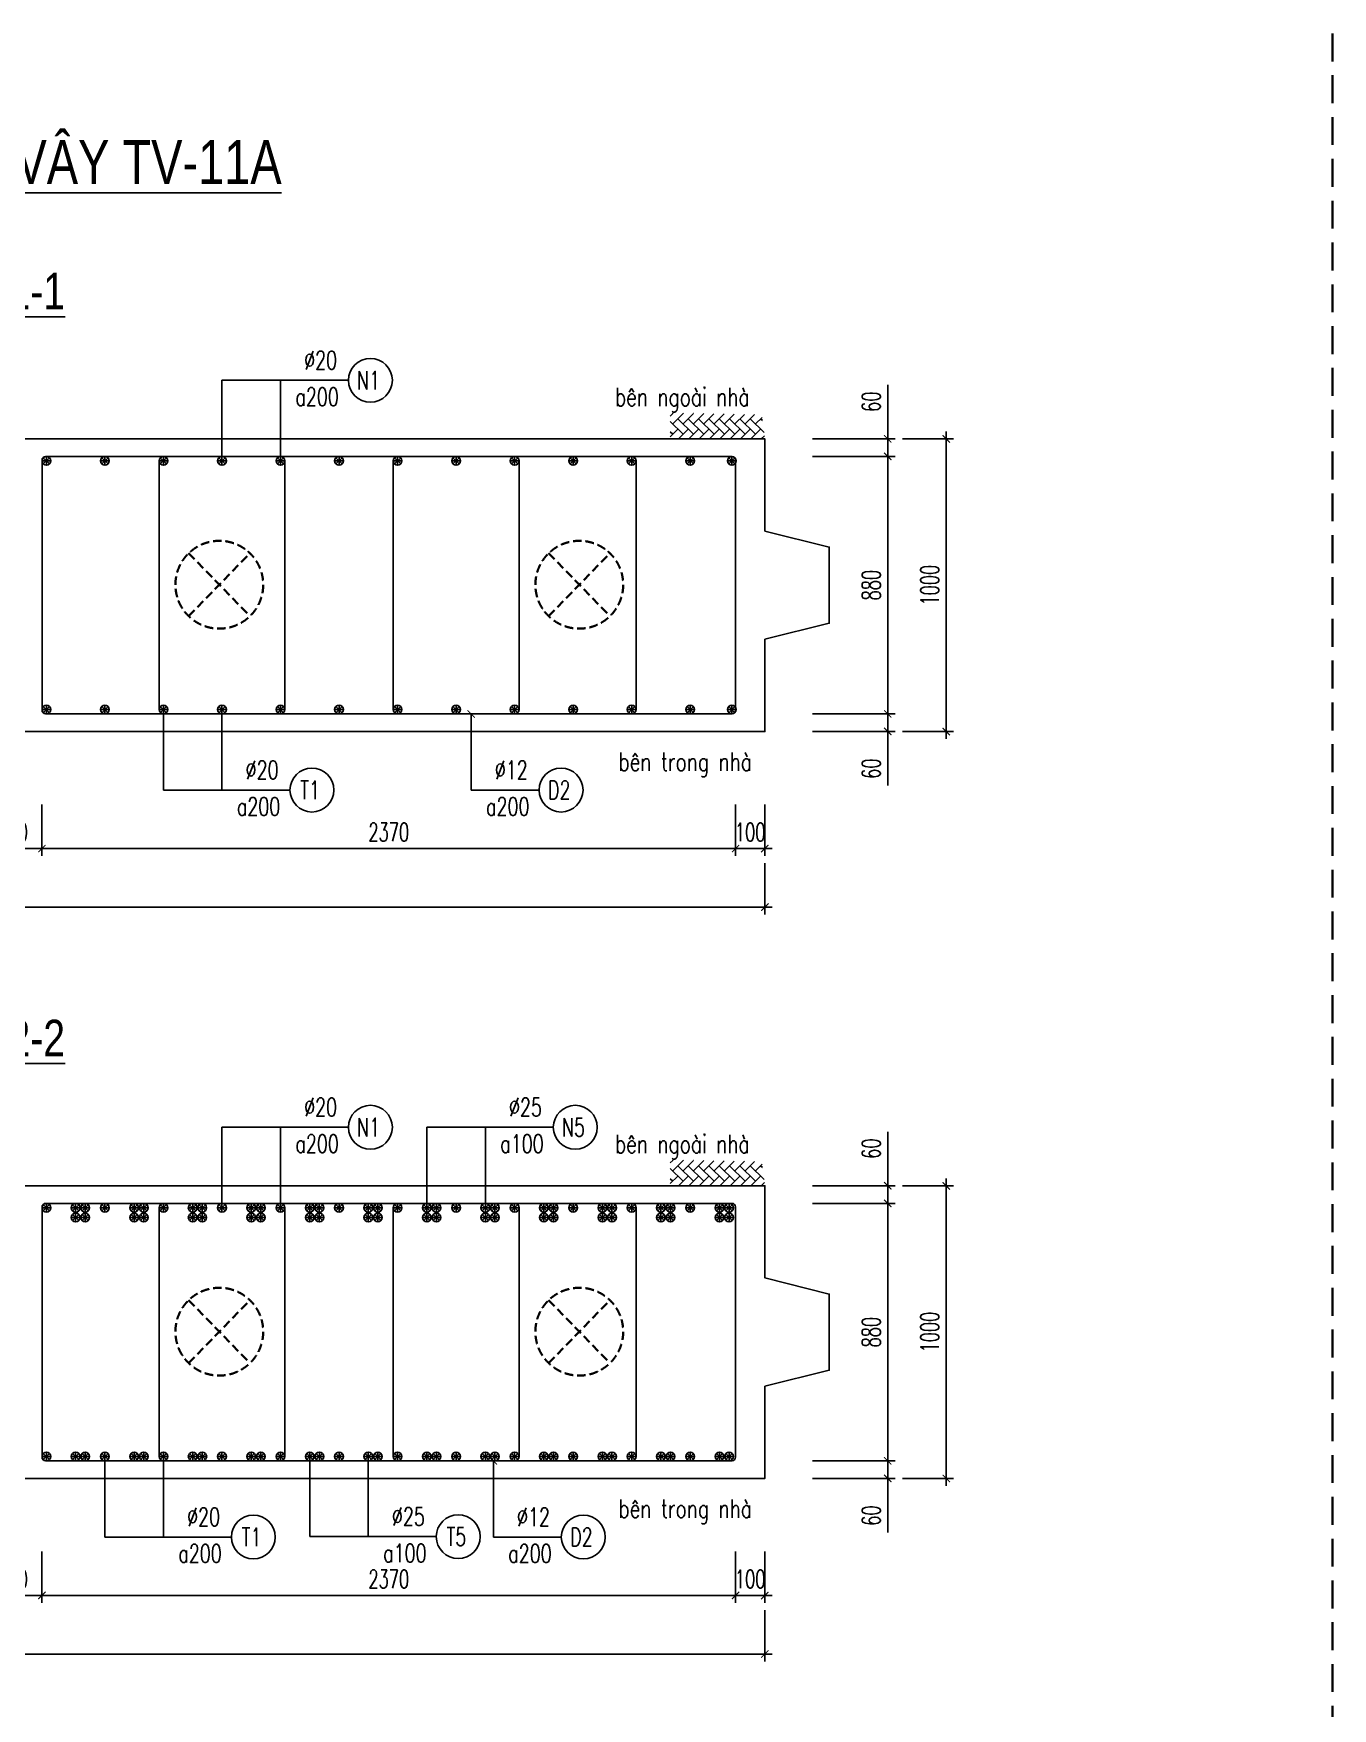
# Model space of a CAD drawing. Header units: millimetres. Extents: x -143483 to 1166745, y -1448440 to -1202244.
# Drawn here: x 284137 to 301892, y -1407707 to -1384812 of the extents above; entities that cross this region are included whole.
import ezdxf
from ezdxf.enums import TextEntityAlignment as Align

# ---------------------------------------------------------------- set-up
doc = ezdxf.new("R2010")
doc.units = ezdxf.units.MM
doc.header["$LTSCALE"] = 30
doc.header["$PDMODE"] = 3
doc.linetypes.add('DASHED', pattern=[19.05, 12.7, -6.35])
doc.layers.get('0').update_dxf_attribs({"lineweight": 9})
doc.layers.get('Defpoints').update_dxf_attribs({"lineweight": 9})
for name, color, linetype in [('ccu11-Cotthep', 9, 'Continuous'), ('ccu11-Dim', 8, 'Continuous'), ('ccu11-Hatch', 8, 'Continuous'), ('ccu11-Text', 31, 'Continuous'), ('ccu11-Thay', 7, 'Continuous'), ('ccu11-Thep', 4, 'Continuous'), ('ccu11-Thep doc', 4, 'Continuous'), ('ccu11-Thepdai', 6, 'Continuous')]:
    doc.layers.add(name, color=color, linetype=linetype)
doc.layers.add('ccu11-Khuat', color=9, linetype='DASHED', lineweight=30)
doc.layers.add('Vicom_thep doc', color=1, linetype='Continuous', lineweight=35)
doc.styles.add('ccu11-dim', font='vnsimli.shx', dxfattribs={"width": 0.65, "bigfont": 'bigfont.shx'})
doc.styles.add('ccu11-VnAvH-B', font='VHAVANB.TTF')
doc.styles.add('ccu11-vnsimli', font='vnsimli.shx', dxfattribs={"width": 0.8, "bigfont": 'vns.shx'})
doc.styles.add('ccu11-vnsimple', font='vnsimple.shx', dxfattribs={"bigfont": 'bigfont.shx'})
doc.styles.add('ccu11_simli', font='vnsimli.shx', dxfattribs={"width": 0.8})
doc.dimstyles.new('ccu11-100', dxfattribs={"dimscale": 100, "dimtxt": 2.5, "dimasz": 1, "dimexe": 1, "dimexo": 2, "dimgap": 1, "dimtad": 1, "dimdec": 0, "dimdsep": 46, "dimtxsty": 'ccu11-dim', "dimblk": 'ARCHTICK', "dimcen": -1, "dimdle": 1, "dimclrd": 256, "dimclre": 256, "dimclrt": 3, "dimadec": 0, "dimazin": 2, "dimtfac": 0.1, "dimtdec": 0, "dimtmove": 0, "dimatfit": 1, "dimldrblk": 'ARCHTICK', "dimfxl": 0, "dimtvp": 0.833333, "dimtolj": 1, "dimtzin": 12, "dimarcsym": 0})
doc.dimstyles.new('ccu11-100x4', dxfattribs={"dimscale": 100, "dimtxt": 2.5, "dimasz": 1, "dimexe": 1, "dimexo": 2, "dimgap": 1, "dimtad": 1, "dimdec": 0, "dimlfac": 0.25, "dimdsep": 46, "dimtxsty": 'ccu11-dim', "dimblk": 'ARCHTICK', "dimcen": -1, "dimdle": 1, "dimclrd": 256, "dimclre": 256, "dimclrt": 3, "dimadec": 0, "dimazin": 2, "dimtfac": 0.1, "dimtdec": 0, "dimtmove": 0, "dimatfit": 1, "dimldrblk": 'ARCHTICK', "dimfxl": 0, "dimtvp": 0.833333, "dimtolj": 1, "dimtzin": 12, "dimarcsym": 0})

# ---------------------------------------------------------------- blocks, each defined once
blk = doc.blocks.new('MCT')
at = {"ltscale": 0.005}
for p, q in [((-0.49, 0), (0.49, 0)), ((0.35, -0.35), (-0.35, 0.35)), ((-0.35, -0.35), (0.35, 0.35)), ((0, -0.49), (0, 0.49))]:
    blk.add_line(p, q, dxfattribs=at)
blk.add_circle((0, 0), 0.492, dxfattribs=at)
blk = doc.blocks.new('*U3967')
at = {"layer": 'ccu11-Thep doc', "xscale": -121.9200000001001, "yscale": 121.9200000001001, "zscale": 121.92, "rotation": 270}
blk.add_blockref('MCT', (0, 0), dxfattribs=at)
blk = doc.blocks.new('*U3968')
at = {"layer": 'ccu11-Thep doc', "color": 0, "linetype": 'ByBlock', "lineweight": -2, "transparency": 16777216}
for p in [(0, 0), (800, 0), (1600, 0), (2400, 0), (3200, 0), (4000, 0), (4800, 0), (5600, 0), (6400, 0), (7200, 0), (8000, 0), (8800, 0)]:
    blk.add_blockref('*U3967', p, dxfattribs=at)
blk = doc.blocks.new('*U3969')
at = {"layer": 'ccu11-Thep doc', "xscale": -121.9200000001001, "yscale": 121.9200000001001, "zscale": 121.92, "rotation": 270}
blk.add_blockref('MCT', (0, 0), dxfattribs=at)
blk = doc.blocks.new('*U3970')
at = {"layer": 'ccu11-Thep doc', "color": 0, "linetype": 'ByBlock', "lineweight": -2, "transparency": 16777216}
for p in [(0, 0), (800, 0), (1600, 0), (2400, 0), (3200, 0), (4000, 0), (4800, 0), (5600, 0), (6400, 0), (7200, 0), (8000, 0), (8800, 0)]:
    blk.add_blockref('*U3969', p, dxfattribs=at)
blk = doc.blocks.new('_ARCHTICK')
at = {"color": 0, "linetype": 'ByBlock', "const_width": 0.15}
blk.add_lwpolyline([(-0.5, -0.5), (0.5, 0.5)], dxfattribs=at)
blk = doc.blocks.new('*D4121')
at = {"layer": 'ccu11-Dim', "linetype": 'ByBlock', "lineweight": -2, "ltscale": 30, "transparency": 16777216}
for p, q in [((271733, -1396153), (271733, -1396853)), ((294133, -1396153), (294133, -1396853)), ((271633, -1396753), (294233, -1396753))]:
    blk.add_line(p, q, dxfattribs=at)
at = {"layer": 'Defpoints', "color": 0, "linetype": 'ByBlock', "ltscale": 30, "transparency": 16777216}
for p in [(271733, -1395953), (294133, -1395953), (294133, -1396753)]:
    blk.add_point(p, dxfattribs=at)
at = {"layer": 'ccu11-Dim', "linetype": 'ByBlock', "lineweight": -2, "ltscale": 30, "transparency": 16777216, "xscale": 100, "yscale": 100, "zscale": 100, "rotation": 180}
blk.add_blockref('_ARCHTICK', (271733, -1396753), dxfattribs=at)
at = {"layer": 'ccu11-Dim', "linetype": 'ByBlock', "lineweight": -2, "ltscale": 30, "transparency": 16777216, "xscale": 100, "yscale": 100, "zscale": 100}
blk.add_blockref('_ARCHTICK', (294133, -1396753), dxfattribs=at)
at = {"layer": 'ccu11-Dim', "color": 3, "linetype": 'ByBlock', "ltscale": 30, "transparency": 16777216, "insert": (282933, -1396528), "char_height": 250, "attachment_point": 5, "style": 'ccu11-dim'}
blk.add_mtext('\\A1;5600', dxfattribs=at)
blk = doc.blocks.new('*D4122')
at = {"layer": 'ccu11-Dim', "linetype": 'ByBlock', "lineweight": -2, "ltscale": 30, "transparency": 16777216}
for p, q in [((283452, -1395353), (283452, -1396053)), ((284252, -1395353), (284252, -1396053)), ((283352, -1395953), (284352, -1395953))]:
    blk.add_line(p, q, dxfattribs=at)
at = {"layer": 'Defpoints', "color": 0, "linetype": 'ByBlock', "ltscale": 30, "transparency": 16777216}
for p in [(283452, -1395153), (284252, -1395153), (284252, -1395953)]:
    blk.add_point(p, dxfattribs=at)
at = {"layer": 'ccu11-Dim', "linetype": 'ByBlock', "lineweight": -2, "ltscale": 30, "transparency": 16777216, "xscale": 100, "yscale": 100, "zscale": 100, "rotation": 180}
blk.add_blockref('_ARCHTICK', (283452, -1395953), dxfattribs=at)
at = {"layer": 'ccu11-Dim', "linetype": 'ByBlock', "lineweight": -2, "ltscale": 30, "transparency": 16777216, "xscale": 100, "yscale": 100, "zscale": 100}
blk.add_blockref('_ARCHTICK', (284252, -1395953), dxfattribs=at)
at = {"layer": 'ccu11-Dim', "color": 3, "linetype": 'ByBlock', "ltscale": 30, "transparency": 16777216, "insert": (283852, -1395728), "char_height": 250, "attachment_point": 5, "style": 'ccu11-dim'}
blk.add_mtext('\\A1;200', dxfattribs=at)
blk = doc.blocks.new('*D4123')
at = {"layer": 'ccu11-Dim', "linetype": 'ByBlock', "lineweight": -2, "ltscale": 30, "transparency": 16777216}
for p, q in [((284252, -1395353), (284252, -1396053)), ((293733, -1395353), (293733, -1396053)), ((284152, -1395953), (293833, -1395953))]:
    blk.add_line(p, q, dxfattribs=at)
at = {"layer": 'Defpoints', "color": 0, "linetype": 'ByBlock', "ltscale": 30, "transparency": 16777216}
for p in [(284252, -1395153), (293733, -1395153), (293733, -1395953)]:
    blk.add_point(p, dxfattribs=at)
at = {"layer": 'ccu11-Dim', "linetype": 'ByBlock', "lineweight": -2, "ltscale": 30, "transparency": 16777216, "xscale": 100, "yscale": 100, "zscale": 100, "rotation": 180}
blk.add_blockref('_ARCHTICK', (284252, -1395953), dxfattribs=at)
at = {"layer": 'ccu11-Dim', "linetype": 'ByBlock', "lineweight": -2, "ltscale": 30, "transparency": 16777216, "xscale": 100, "yscale": 100, "zscale": 100}
blk.add_blockref('_ARCHTICK', (293733, -1395953), dxfattribs=at)
at = {"layer": 'ccu11-Dim', "color": 3, "linetype": 'ByBlock', "ltscale": 30, "transparency": 16777216, "insert": (288993, -1395728), "char_height": 250, "attachment_point": 5, "style": 'ccu11-dim'}
blk.add_mtext('\\A1;2370', dxfattribs=at)
blk = doc.blocks.new('SHD')
at = {"layer": 'ccu11-Cotthep'}
blk.add_circle((300, 0), 300, dxfattribs=at)
at = {"layer": 'ccu11-Cotthep', "color": 31, "style": 'ccu11_simli', "width": 0.8}
blk.add_attdef('DK', text='', height=250, dxfattribs=at).set_placement((-101, 65), align=Align.BOTTOM_RIGHT)
blk.add_attdef('KH', text='', height=250, dxfattribs=at).set_placement((300, 0), align=Align.MIDDLE)
blk.add_attdef('KC', text='', height=250, dxfattribs=at).set_placement((-101, -142), align=Align.TOP_RIGHT)
blk = doc.blocks.new('*U3977')
at = {"layer": 'ccu11-Thep doc', "xscale": -121.9200000001001, "yscale": 121.9200000001001, "zscale": 121.92, "rotation": 270}
blk.add_blockref('MCT', (0, 0), dxfattribs=at)
blk = doc.blocks.new('*U3978')
at = {"layer": 'ccu11-Thep doc', "color": 0, "linetype": 'ByBlock', "lineweight": -2, "transparency": 16777216}
for p in [(0, 0), (800, 0), (1600, 0), (2400, 0), (3200, 0), (4000, 0), (4800, 0), (5600, 0), (6400, 0), (7200, 0), (8000, 0), (8800, 0)]:
    blk.add_blockref('*U3977', p, dxfattribs=at)
blk = doc.blocks.new('*U3979')
at = {"layer": 'ccu11-Thep doc', "xscale": -121.9200000001001, "yscale": 121.9200000001001, "zscale": 121.92, "rotation": 270}
blk.add_blockref('MCT', (0, 0), dxfattribs=at)
blk = doc.blocks.new('*U3980')
at = {"layer": 'ccu11-Thep doc', "color": 0, "linetype": 'ByBlock', "lineweight": -2, "transparency": 16777216}
for p in [(0, 0), (800, 0), (1600, 0), (2400, 0), (3200, 0), (4000, 0), (4800, 0), (5600, 0), (6400, 0), (7200, 0), (8000, 0), (8800, 0)]:
    blk.add_blockref('*U3979', p, dxfattribs=at)
blk = doc.blocks.new('*D4130')
at = {"layer": 'ccu11-Dim', "linetype": 'ByBlock', "lineweight": -2, "ltscale": 30, "transparency": 16777216}
for p, q in [((271733, -1406363), (271733, -1407063)), ((294133, -1406363), (294133, -1407063)), ((271633, -1406963), (294233, -1406963))]:
    blk.add_line(p, q, dxfattribs=at)
at = {"layer": 'Defpoints', "color": 0, "linetype": 'ByBlock', "ltscale": 30, "transparency": 16777216}
for p in [(271733, -1406163), (294133, -1406163), (294133, -1406963)]:
    blk.add_point(p, dxfattribs=at)
at = {"layer": 'ccu11-Dim', "linetype": 'ByBlock', "lineweight": -2, "ltscale": 30, "transparency": 16777216, "xscale": 100, "yscale": 100, "zscale": 100, "rotation": 180}
blk.add_blockref('_ARCHTICK', (271733, -1406963), dxfattribs=at)
at = {"layer": 'ccu11-Dim', "linetype": 'ByBlock', "lineweight": -2, "ltscale": 30, "transparency": 16777216, "xscale": 100, "yscale": 100, "zscale": 100}
blk.add_blockref('_ARCHTICK', (294133, -1406963), dxfattribs=at)
at = {"layer": 'ccu11-Dim', "color": 3, "linetype": 'ByBlock', "ltscale": 30, "transparency": 16777216, "insert": (282933, -1406738), "char_height": 250, "attachment_point": 5, "style": 'ccu11-dim'}
blk.add_mtext('\\A1;5600', dxfattribs=at)
blk = doc.blocks.new('*D4131')
at = {"layer": 'ccu11-Dim', "linetype": 'ByBlock', "lineweight": -2, "ltscale": 30, "transparency": 16777216}
for p, q in [((283452, -1405563), (283452, -1406263)), ((284252, -1405563), (284252, -1406263)), ((283352, -1406163), (284352, -1406163))]:
    blk.add_line(p, q, dxfattribs=at)
at = {"layer": 'Defpoints', "color": 0, "linetype": 'ByBlock', "ltscale": 30, "transparency": 16777216}
for p in [(283452, -1405363), (284252, -1405363), (284252, -1406163)]:
    blk.add_point(p, dxfattribs=at)
at = {"layer": 'ccu11-Dim', "linetype": 'ByBlock', "lineweight": -2, "ltscale": 30, "transparency": 16777216, "xscale": 100, "yscale": 100, "zscale": 100, "rotation": 180}
blk.add_blockref('_ARCHTICK', (283452, -1406163), dxfattribs=at)
at = {"layer": 'ccu11-Dim', "linetype": 'ByBlock', "lineweight": -2, "ltscale": 30, "transparency": 16777216, "xscale": 100, "yscale": 100, "zscale": 100}
blk.add_blockref('_ARCHTICK', (284252, -1406163), dxfattribs=at)
at = {"layer": 'ccu11-Dim', "color": 3, "linetype": 'ByBlock', "ltscale": 30, "transparency": 16777216, "insert": (283852, -1405938), "char_height": 250, "attachment_point": 5, "style": 'ccu11-dim'}
blk.add_mtext('\\A1;200', dxfattribs=at)
blk = doc.blocks.new('ccu11_block_thep')
at = {"layer": 'ccu11-Thep', "color": 3}
for p, q in [((-0.4, 0), (0.4, 0)), ((-0.28, 0.28), (0.28, -0.28)), ((0.28, 0.28), (-0.28, -0.28)), ((0, 0.4), (0, -0.4))]:
    blk.add_line(p, q, dxfattribs=at)
at = {"layer": 'ccu11-Thep', "color": 1, "const_width": 0.0667}
blk.add_lwpolyline([(-0.4, 0, 1), (0.4, 0, 1), (-0.4, 0, 1)], format="xyb", dxfattribs=at)
at = {"layer": 'ccu11-Thep', "color": 1}
blk.add_circle((0, 0), 0.4, dxfattribs=at)
blk = doc.blocks.new('*U3981')
at = {"layer": 'Vicom_thep doc', "xscale": -150, "yscale": 150, "zscale": 150, "rotation": 180}
blk.add_blockref('ccu11_block_thep', (0, 0), dxfattribs=at)
blk = doc.blocks.new('*U3982')
at = {"layer": 'ccu11-Thep doc', "color": 0, "linetype": 'ByBlock', "lineweight": -2, "transparency": 16777216}
for p in [(0, 0), (800, 0), (1600, 0), (2400, 0), (3200, 0), (4000, 0), (4800, 0), (5600, 0), (6400, 0), (7200, 0), (8000, 0), (8800, 0)]:
    blk.add_blockref('*U3981', p, dxfattribs=at)
blk = doc.blocks.new('*U3985')
at = {"layer": 'Vicom_thep doc', "xscale": -150, "yscale": 150, "zscale": 150, "rotation": 180}
blk.add_blockref('ccu11_block_thep', (0, 0), dxfattribs=at)
blk = doc.blocks.new('*U3986')
at = {"layer": 'ccu11-Thep doc', "color": 0, "linetype": 'ByBlock', "lineweight": -2, "transparency": 16777216}
for p in [(0, 0), (800, 0), (1600, 0), (2400, 0), (3200, 0), (4000, 0), (4800, 0), (5600, 0), (6400, 0), (7200, 0), (8000, 0), (8800, 0)]:
    blk.add_blockref('*U3985', p, dxfattribs=at)
blk = doc.blocks.new('*U4081')
at = {"layer": 'Vicom_thep doc', "xscale": -150, "yscale": 150, "zscale": 150, "rotation": 180}
blk.add_blockref('ccu11_block_thep', (0, 0), dxfattribs=at)
blk = doc.blocks.new('*U4082')
at = {"layer": 'ccu11-Thep doc', "color": 0, "linetype": 'ByBlock', "lineweight": -2, "transparency": 16777216}
for p in [(0, 0), (800, 0), (1600, 0), (2400, 0), (3200, 0), (4000, 0), (4800, 0), (5600, 0), (6400, 0), (7200, 0), (8000, 0), (8800, 0)]:
    blk.add_blockref('*U4081', p, dxfattribs=at)
blk = doc.blocks.new('*U4089')
at = {"layer": 'Vicom_thep doc', "xscale": -150, "yscale": 150, "zscale": 150, "rotation": 180}
blk.add_blockref('ccu11_block_thep', (0, 0), dxfattribs=at)
blk = doc.blocks.new('*U4090')
at = {"layer": 'ccu11-Thep doc', "color": 0, "linetype": 'ByBlock', "lineweight": -2, "transparency": 16777216}
for p in [(0, 0), (800, 0), (1600, 0), (2400, 0), (3200, 0), (4000, 0), (4800, 0), (5600, 0), (6400, 0), (7200, 0), (8000, 0), (8800, 0)]:
    blk.add_blockref('*U4089', p, dxfattribs=at)
blk = doc.blocks.new('*U4091')
at = {"layer": 'Vicom_thep doc', "xscale": -150, "yscale": 150, "zscale": 150, "rotation": 180}
blk.add_blockref('ccu11_block_thep', (0, 0), dxfattribs=at)
blk = doc.blocks.new('*U4092')
at = {"layer": 'ccu11-Thep doc', "color": 0, "linetype": 'ByBlock', "lineweight": -2, "transparency": 16777216}
for p in [(0, 0), (800, 0), (1600, 0), (2400, 0), (3200, 0), (4000, 0), (4800, 0), (5600, 0), (6400, 0), (7200, 0), (8000, 0), (8800, 0)]:
    blk.add_blockref('*U4091', p, dxfattribs=at)
blk = doc.blocks.new('*U4097')
at = {"layer": 'Vicom_thep doc', "xscale": -150, "yscale": 150, "zscale": 150, "rotation": 180}
blk.add_blockref('ccu11_block_thep', (0, 0), dxfattribs=at)
blk = doc.blocks.new('*U4098')
at = {"layer": 'ccu11-Thep doc', "color": 0, "linetype": 'ByBlock', "lineweight": -2, "transparency": 16777216}
for p in [(0, 0), (800, 0), (1600, 0), (2400, 0), (3200, 0), (4000, 0), (4800, 0), (5600, 0), (6400, 0), (7200, 0), (8000, 0), (8800, 0)]:
    blk.add_blockref('*U4097', p, dxfattribs=at)
blk = doc.blocks.new('*D4160')
at = {"layer": 'ccu11-Dim', "linetype": 'ByBlock', "lineweight": -2, "ltscale": 30, "transparency": 16777216}
for p, q in [((295813, -1390353), (295813, -1389613)), ((294785, -1390353), (295913, -1390353)), ((295813, -1390593), (295813, -1390353)), ((294785, -1390593), (295913, -1390593)), ((295813, -1390593), (295813, -1390693))]:
    blk.add_line(p, q, dxfattribs=at)
at = {"layer": 'Defpoints', "color": 0, "linetype": 'ByBlock', "ltscale": 30, "transparency": 16777216}
for p in [(294585, -1390353), (294585, -1390593), (295813, -1390593)]:
    blk.add_point(p, dxfattribs=at)
at = {"layer": 'ccu11-Dim', "linetype": 'ByBlock', "lineweight": -2, "ltscale": 30, "transparency": 16777216, "xscale": 100, "yscale": 100, "zscale": 100}
for p, rotation in [((295813, -1390353), 270), ((295813, -1390593), 90)]:
    blk.add_blockref('_ARCHTICK', p, dxfattribs=dict(at, rotation=rotation))
at = {"layer": 'ccu11-Dim', "color": 3, "linetype": 'ByBlock', "ltscale": 30, "transparency": 16777216, "insert": (295588, -1389845), "char_height": 250, "attachment_point": 5, "rotation": 90, "style": 'ccu11-dim'}
blk.add_mtext('\\A1;60', dxfattribs=at)
blk = doc.blocks.new('*D4161')
at = {"layer": 'ccu11-Dim', "linetype": 'ByBlock', "lineweight": -2, "ltscale": 30, "transparency": 16777216}
for p, q in [((294785, -1390593), (295913, -1390593)), ((295813, -1390493), (295813, -1394213)), ((294785, -1394113), (295913, -1394113))]:
    blk.add_line(p, q, dxfattribs=at)
at = {"layer": 'Defpoints', "color": 0, "linetype": 'ByBlock', "ltscale": 30, "transparency": 16777216}
for p in [(294585, -1390593), (294585, -1394113), (295813, -1394113)]:
    blk.add_point(p, dxfattribs=at)
at = {"layer": 'ccu11-Dim', "linetype": 'ByBlock', "lineweight": -2, "ltscale": 30, "transparency": 16777216, "xscale": 100, "yscale": 100, "zscale": 100}
for p, rotation in [((295813, -1390593), 90), ((295813, -1394113), 270)]:
    blk.add_blockref('_ARCHTICK', p, dxfattribs=dict(at, rotation=rotation))
at = {"layer": 'ccu11-Dim', "color": 3, "linetype": 'ByBlock', "ltscale": 30, "transparency": 16777216, "insert": (295588, -1392353), "char_height": 250, "attachment_point": 5, "rotation": 90, "style": 'ccu11-dim'}
blk.add_mtext('\\A1;880', dxfattribs=at)
blk = doc.blocks.new('*D4162')
at = {"layer": 'ccu11-Dim', "linetype": 'ByBlock', "lineweight": -2, "ltscale": 30, "transparency": 16777216}
for p, q in [((295813, -1394113), (295813, -1394013)), ((294785, -1394113), (295913, -1394113)), ((295813, -1394113), (295813, -1394353)), ((294785, -1394353), (295913, -1394353)), ((295813, -1394353), (295813, -1395093))]:
    blk.add_line(p, q, dxfattribs=at)
at = {"layer": 'Defpoints', "color": 0, "linetype": 'ByBlock', "ltscale": 30, "transparency": 16777216}
for p in [(294585, -1394113), (295813, -1394113), (294585, -1394353)]:
    blk.add_point(p, dxfattribs=at)
at = {"layer": 'ccu11-Dim', "linetype": 'ByBlock', "lineweight": -2, "ltscale": 30, "transparency": 16777216, "xscale": 100, "yscale": 100, "zscale": 100}
for p, rotation in [((295813, -1394113), 270), ((295813, -1394353), 90)]:
    blk.add_blockref('_ARCHTICK', p, dxfattribs=dict(at, rotation=rotation))
at = {"layer": 'ccu11-Dim', "color": 3, "linetype": 'ByBlock', "ltscale": 30, "transparency": 16777216, "insert": (295588, -1394861), "char_height": 250, "attachment_point": 5, "rotation": 90, "style": 'ccu11-dim'}
blk.add_mtext('\\A1;60', dxfattribs=at)
blk = doc.blocks.new('*D4163')
at = {"layer": 'ccu11-Dim', "linetype": 'ByBlock', "lineweight": -2, "ltscale": 30, "transparency": 16777216}
for p, q in [((296013, -1390353), (296713, -1390353)), ((296613, -1390253), (296613, -1394453)), ((296013, -1394353), (296713, -1394353))]:
    blk.add_line(p, q, dxfattribs=at)
at = {"layer": 'Defpoints', "color": 0, "linetype": 'ByBlock', "ltscale": 30, "transparency": 16777216}
for p in [(295813, -1390353), (295813, -1394353), (296613, -1394353)]:
    blk.add_point(p, dxfattribs=at)
at = {"layer": 'ccu11-Dim', "linetype": 'ByBlock', "lineweight": -2, "ltscale": 30, "transparency": 16777216, "xscale": 100, "yscale": 100, "zscale": 100}
for p, rotation in [((296613, -1390353), 90), ((296613, -1394353), 270)]:
    blk.add_blockref('_ARCHTICK', p, dxfattribs=dict(at, rotation=rotation))
at = {"layer": 'ccu11-Dim', "color": 3, "linetype": 'ByBlock', "ltscale": 30, "transparency": 16777216, "insert": (296388, -1392353), "char_height": 250, "attachment_point": 5, "rotation": 90, "style": 'ccu11-dim'}
blk.add_mtext('\\A1;1000', dxfattribs=at)
blk = doc.blocks.new('*D4164')
at = {"layer": 'ccu11-Dim', "linetype": 'ByBlock', "lineweight": -2, "ltscale": 30, "transparency": 16777216}
for p, q in [((293733, -1395353), (293733, -1396053)), ((294133, -1395353), (294133, -1396053)), ((293733, -1395953), (293633, -1395953)), ((293733, -1395953), (294133, -1395953)), ((294133, -1395953), (294233, -1395953))]:
    blk.add_line(p, q, dxfattribs=at)
at = {"layer": 'Defpoints', "color": 0, "linetype": 'ByBlock', "ltscale": 30, "transparency": 16777216}
for p in [(293733, -1395153), (294133, -1395153), (294133, -1395953)]:
    blk.add_point(p, dxfattribs=at)
at = {"layer": 'ccu11-Dim', "linetype": 'ByBlock', "lineweight": -2, "ltscale": 30, "transparency": 16777216, "xscale": 100, "yscale": 100, "zscale": 100}
blk.add_blockref('_ARCHTICK', (293733, -1395953), dxfattribs=at)
at = {"layer": 'ccu11-Dim', "linetype": 'ByBlock', "lineweight": -2, "ltscale": 30, "transparency": 16777216, "xscale": 100, "yscale": 100, "zscale": 100, "rotation": 180}
blk.add_blockref('_ARCHTICK', (294133, -1395953), dxfattribs=at)
at = {"layer": 'ccu11-Dim', "color": 3, "linetype": 'ByBlock', "ltscale": 30, "transparency": 16777216, "insert": (293933, -1395728), "char_height": 250, "attachment_point": 5, "style": 'ccu11-dim'}
blk.add_mtext('\\A1;100', dxfattribs=at)
blk = doc.blocks.new('*D4165')
at = {"layer": 'ccu11-Dim', "linetype": 'ByBlock', "lineweight": -2, "ltscale": 30, "transparency": 16777216}
for p, q in [((295813, -1400563), (295813, -1399823)), ((294785, -1400563), (295913, -1400563)), ((295813, -1400803), (295813, -1400563)), ((294785, -1400803), (295913, -1400803)), ((295813, -1400803), (295813, -1400903))]:
    blk.add_line(p, q, dxfattribs=at)
at = {"layer": 'Defpoints', "color": 0, "linetype": 'ByBlock', "ltscale": 30, "transparency": 16777216}
for p in [(294585, -1400563), (294585, -1400803), (295813, -1400803)]:
    blk.add_point(p, dxfattribs=at)
at = {"layer": 'ccu11-Dim', "linetype": 'ByBlock', "lineweight": -2, "ltscale": 30, "transparency": 16777216, "xscale": 100, "yscale": 100, "zscale": 100}
for p, rotation in [((295813, -1400563), 270), ((295813, -1400803), 90)]:
    blk.add_blockref('_ARCHTICK', p, dxfattribs=dict(at, rotation=rotation))
at = {"layer": 'ccu11-Dim', "color": 3, "linetype": 'ByBlock', "ltscale": 30, "transparency": 16777216, "insert": (295588, -1400055), "char_height": 250, "attachment_point": 5, "rotation": 90, "style": 'ccu11-dim'}
blk.add_mtext('\\A1;60', dxfattribs=at)
blk = doc.blocks.new('*D4166')
at = {"layer": 'ccu11-Dim', "linetype": 'ByBlock', "lineweight": -2, "ltscale": 30, "transparency": 16777216}
for p, q in [((295813, -1400703), (295813, -1404423)), ((294785, -1400803), (295913, -1400803)), ((294785, -1404323), (295913, -1404323))]:
    blk.add_line(p, q, dxfattribs=at)
at = {"layer": 'Defpoints', "color": 0, "linetype": 'ByBlock', "ltscale": 30, "transparency": 16777216}
for p in [(294585, -1400803), (294585, -1404323), (295813, -1404323)]:
    blk.add_point(p, dxfattribs=at)
at = {"layer": 'ccu11-Dim', "linetype": 'ByBlock', "lineweight": -2, "ltscale": 30, "transparency": 16777216, "xscale": 100, "yscale": 100, "zscale": 100}
for p, rotation in [((295813, -1400803), 90), ((295813, -1404323), 270)]:
    blk.add_blockref('_ARCHTICK', p, dxfattribs=dict(at, rotation=rotation))
at = {"layer": 'ccu11-Dim', "color": 3, "linetype": 'ByBlock', "ltscale": 30, "transparency": 16777216, "insert": (295588, -1402563), "char_height": 250, "attachment_point": 5, "rotation": 90, "style": 'ccu11-dim'}
blk.add_mtext('\\A1;880', dxfattribs=at)
blk = doc.blocks.new('*D4167')
at = {"layer": 'ccu11-Dim', "linetype": 'ByBlock', "lineweight": -2, "ltscale": 30, "transparency": 16777216}
for p, q in [((294785, -1404323), (295913, -1404323)), ((295813, -1404323), (295813, -1404223)), ((295813, -1404323), (295813, -1404563)), ((294785, -1404563), (295913, -1404563)), ((295813, -1404563), (295813, -1405302))]:
    blk.add_line(p, q, dxfattribs=at)
at = {"layer": 'Defpoints', "color": 0, "linetype": 'ByBlock', "ltscale": 30, "transparency": 16777216}
for p in [(294585, -1404323), (295813, -1404323), (294585, -1404563)]:
    blk.add_point(p, dxfattribs=at)
at = {"layer": 'ccu11-Dim', "linetype": 'ByBlock', "lineweight": -2, "ltscale": 30, "transparency": 16777216, "xscale": 100, "yscale": 100, "zscale": 100}
for p, rotation in [((295813, -1404323), 270), ((295813, -1404563), 90)]:
    blk.add_blockref('_ARCHTICK', p, dxfattribs=dict(at, rotation=rotation))
at = {"layer": 'ccu11-Dim', "color": 3, "linetype": 'ByBlock', "ltscale": 30, "transparency": 16777216, "insert": (295588, -1405071), "char_height": 250, "attachment_point": 5, "rotation": 90, "style": 'ccu11-dim'}
blk.add_mtext('\\A1;60', dxfattribs=at)
blk = doc.blocks.new('*D4168')
at = {"layer": 'ccu11-Dim', "linetype": 'ByBlock', "lineweight": -2, "ltscale": 30, "transparency": 16777216}
for p, q in [((296613, -1400463), (296613, -1404663)), ((296013, -1400563), (296713, -1400563)), ((296013, -1404563), (296713, -1404563))]:
    blk.add_line(p, q, dxfattribs=at)
at = {"layer": 'Defpoints', "color": 0, "linetype": 'ByBlock', "ltscale": 30, "transparency": 16777216}
for p in [(295813, -1400563), (295813, -1404563), (296613, -1404563)]:
    blk.add_point(p, dxfattribs=at)
at = {"layer": 'ccu11-Dim', "linetype": 'ByBlock', "lineweight": -2, "ltscale": 30, "transparency": 16777216, "xscale": 100, "yscale": 100, "zscale": 100}
for p, rotation in [((296613, -1400563), 90), ((296613, -1404563), 270)]:
    blk.add_blockref('_ARCHTICK', p, dxfattribs=dict(at, rotation=rotation))
at = {"layer": 'ccu11-Dim', "color": 3, "linetype": 'ByBlock', "ltscale": 30, "transparency": 16777216, "insert": (296388, -1402563), "char_height": 250, "attachment_point": 5, "rotation": 90, "style": 'ccu11-dim'}
blk.add_mtext('\\A1;1000', dxfattribs=at)
blk = doc.blocks.new('*D4189')
at = {"layer": 'ccu11-Dim', "linetype": 'ByBlock', "lineweight": -2, "ltscale": 30, "transparency": 16777216}
for p, q in [((284252, -1405563), (284252, -1406263)), ((293733, -1405563), (293733, -1406263)), ((284152, -1406163), (293833, -1406163))]:
    blk.add_line(p, q, dxfattribs=at)
at = {"layer": 'Defpoints', "color": 0, "linetype": 'ByBlock', "ltscale": 30, "transparency": 16777216}
for p in [(284252, -1405363), (293733, -1405363), (293733, -1406163)]:
    blk.add_point(p, dxfattribs=at)
at = {"layer": 'ccu11-Dim', "linetype": 'ByBlock', "lineweight": -2, "ltscale": 30, "transparency": 16777216, "xscale": 100, "yscale": 100, "zscale": 100, "rotation": 180}
blk.add_blockref('_ARCHTICK', (284252, -1406163), dxfattribs=at)
at = {"layer": 'ccu11-Dim', "linetype": 'ByBlock', "lineweight": -2, "ltscale": 30, "transparency": 16777216, "xscale": 100, "yscale": 100, "zscale": 100}
blk.add_blockref('_ARCHTICK', (293733, -1406163), dxfattribs=at)
at = {"layer": 'ccu11-Dim', "color": 3, "linetype": 'ByBlock', "ltscale": 30, "transparency": 16777216, "insert": (288993, -1405938), "char_height": 250, "attachment_point": 5, "style": 'ccu11-dim'}
blk.add_mtext('\\A1;2370', dxfattribs=at)
blk = doc.blocks.new('*D4190')
at = {"layer": 'ccu11-Dim', "linetype": 'ByBlock', "lineweight": -2, "ltscale": 30, "transparency": 16777216}
for p, q in [((293733, -1405563), (293733, -1406263)), ((294133, -1405563), (294133, -1406263)), ((293733, -1406163), (293633, -1406163)), ((293733, -1406163), (294133, -1406163)), ((294133, -1406163), (294233, -1406163))]:
    blk.add_line(p, q, dxfattribs=at)
at = {"layer": 'Defpoints', "color": 0, "linetype": 'ByBlock', "ltscale": 30, "transparency": 16777216}
for p in [(293733, -1405363), (294133, -1405363), (294133, -1406163)]:
    blk.add_point(p, dxfattribs=at)
at = {"layer": 'ccu11-Dim', "linetype": 'ByBlock', "lineweight": -2, "ltscale": 30, "transparency": 16777216, "xscale": 100, "yscale": 100, "zscale": 100}
blk.add_blockref('_ARCHTICK', (293733, -1406163), dxfattribs=at)
at = {"layer": 'ccu11-Dim', "linetype": 'ByBlock', "lineweight": -2, "ltscale": 30, "transparency": 16777216, "xscale": 100, "yscale": 100, "zscale": 100, "rotation": 180}
blk.add_blockref('_ARCHTICK', (294133, -1406163), dxfattribs=at)
at = {"layer": 'ccu11-Dim', "color": 3, "linetype": 'ByBlock', "ltscale": 30, "transparency": 16777216, "insert": (293933, -1405938), "char_height": 250, "attachment_point": 5, "style": 'ccu11-dim'}
blk.add_mtext('\\A1;100', dxfattribs=at)

msp = doc.modelspace()

# ---------------------------------------------------------------- hatches: boundary and pattern name
at = {"layer": 'ccu11-Hatch', "ltscale": 10}
h = msp.add_hatch(dxfattribs=at)
h.set_pattern_fill('AR-HBONE', color=256, scale=25, angle=270, style=0)
h.set_pattern_definition([(45, (-2969009.52, 386103.2), (141.4213562, 4e-14), [300, -100]), (315, (-2968938.81, 386173.91), (141.4213562, 4e-14), [300, -100])])
h.paths.add_polyline_path([(292840.98, -1390000.27), (292840.98, -1390352.99), (294133.34, -1390352.99), (294090.48, -1390021.69)])
h = msp.add_hatch(dxfattribs=at)
h.set_pattern_fill('AR-HBONE', color=256, scale=25, angle=270, style=0)
h.set_pattern_definition([(45, (-2969009.52, 375893.27), (141.4213562, 4e-14), [300, -100]), (315, (-2968938.81, 375963.98), (141.4213562, 4e-14), [300, -100])])
h.paths.add_polyline_path([(292840.98, -1400210.2), (292840.98, -1400562.93), (294133.34, -1400562.93), (294090.48, -1400231.63)])

# ---------------------------------------------------------------- linework, layer by layer
at = {"layer": 'ccu11-Khuat'}
msp.add_line((301892.29, -1384812.07), (301892.29, -1441879.92), dxfattribs=at)
at = {"layer": 'ccu11-Khuat', "ltscale": 0.3}
for p, q in [((286257.82, -1391917.28), (287096.06, -1392775.98)), ((286257.82, -1392775.98), (287096.06, -1391917.28)), ((291178.21, -1391917.28), (292016.44, -1392775.98)), ((291178.21, -1392775.98), (292016.44, -1391917.28)), ((286257.82, -1402127.22), (287096.06, -1402985.92)), ((286257.82, -1402985.92), (287096.06, -1402127.22)), ((291178.21, -1402127.22), (292016.44, -1402985.92)), ((291178.21, -1402985.92), (292016.44, -1402127.22))]:
    msp.add_line(p, q, dxfattribs=at)
for centre in [(286676.94, -1392346.63), (291597.32, -1392346.63), (286676.94, -1402556.57), (291597.32, -1402556.57)]:
    msp.add_circle(centre, 600, dxfattribs=at)
at = {"layer": 'ccu11-Thay'}
for points in [[(271733.34, -1390352.99), (294133.34, -1390352.99), (294133.34, -1391612.99), (295013.11, -1391832.99), (295013.11, -1392872.99), (294133.34, -1393092.99), (294133.34, -1394352.99), (271733.34, -1394352.99), (271733.34, -1393092.99), (270853.57, -1392872.99), (270853.57, -1391832.99), (271733.34, -1391612.99)], [(271733.34, -1400562.93), (294133.34, -1400562.93), (294133.34, -1401822.93), (295013.11, -1402042.93), (295013.11, -1403082.93), (294133.34, -1403302.93), (294133.34, -1404562.93), (271733.34, -1404562.93), (271733.34, -1403302.93), (270853.57, -1403082.93), (270853.57, -1402042.93), (271733.34, -1401822.93)]]:
    msp.add_lwpolyline(points, close=True, dxfattribs=at)
at = {"layer": 'ccu11-Thepdai'}
for points in [[(288709.1, -1390592.99), (284303.34, -1390592.99, 0.41421356), (284253.34, -1390642.99), (284253.34, -1394062.99, 0.41421356), (284303.34, -1394112.99), (288709.1, -1394112.99), (293683.34, -1394112.99, 0.41421356), (293733.34, -1394062.99), (293733.34, -1390642.99, 0.41421356), (293683.34, -1390592.99)], [(288709.1, -1400802.93), (284303.34, -1400802.93, 0.41421356), (284253.34, -1400852.93), (284253.34, -1404272.93, 0.41421356), (284303.34, -1404322.93), (288709.1, -1404322.93), (293683.34, -1404322.93, 0.41421356), (293733.34, -1404272.93), (293733.34, -1400852.93, 0.41421356), (293683.34, -1400802.93)]]:
    msp.add_lwpolyline(points, format="xyb", close=True, dxfattribs=at)
for points in [[(286333.34, -1390592.99), (285913.34, -1390592.99, 0.41421356), (285853.34, -1390652.99), (285853.34, -1394052.99, 0.41421356), (285913.34, -1394112.99), (286333.34, -1394112.99)], [(287093.34, -1390592.99), (287513.34, -1390592.99, -0.41421356), (287573.34, -1390652.99), (287573.34, -1394052.99, -0.41421356), (287513.34, -1394112.99), (287093.34, -1394112.99)], [(289533.34, -1390592.99), (289113.34, -1390592.99, 0.41421356), (289053.34, -1390652.99), (289053.34, -1394052.99, 0.41421356), (289113.34, -1394112.99), (289533.34, -1394112.99)], [(290293.34, -1390592.99), (290713.34, -1390592.99, -0.41421356), (290773.34, -1390652.99), (290773.34, -1394052.99, -0.41421356), (290713.34, -1394112.99), (290293.34, -1394112.99)], [(291893.34, -1390592.99), (292313.34, -1390592.99, -0.41421356), (292373.34, -1390652.99), (292373.34, -1394052.99, -0.41421356), (292313.34, -1394112.99), (291893.34, -1394112.99)], [(286333.34, -1400802.93), (285913.34, -1400802.93, 0.41421356), (285853.34, -1400862.93), (285853.34, -1404262.93, 0.41421356), (285913.34, -1404322.93), (286333.34, -1404322.93)], [(287093.34, -1400802.93), (287513.34, -1400802.93, -0.41421356), (287573.34, -1400862.93), (287573.34, -1404262.93, -0.41421356), (287513.34, -1404322.93), (287093.34, -1404322.93)], [(289533.34, -1400802.93), (289113.34, -1400802.93, 0.41421356), (289053.34, -1400862.93), (289053.34, -1404262.93, 0.41421356), (289113.34, -1404322.93), (289533.34, -1404322.93)], [(290293.34, -1400802.93), (290713.34, -1400802.93, -0.41421356), (290773.34, -1400862.93), (290773.34, -1404262.93, -0.41421356), (290713.34, -1404322.93), (290293.34, -1404322.93)], [(291893.34, -1400802.93), (292313.34, -1400802.93, -0.41421356), (292373.34, -1400862.93), (292373.34, -1404262.93, -0.41421356), (292313.34, -1404322.93), (291893.34, -1404322.93)]]:
    msp.add_lwpolyline(points, format="xyb", dxfattribs=at)

# ---------------------------------------------------------------- block references
at = {"layer": 'ccu11-Cotthep'}
ref = msp.add_blockref('SHD', (288442.34, -1389552.63), dxfattribs=at)
ref.add_attrib('KH', 'N1', dxfattribs={"color": 31, "height": 250, "style": 'ccu11-vnsimple', "width": 0.7}).set_placement((288717.34, -1389552.63), align=Align.MIDDLE_CENTER)
ref.add_attrib('KC', 'a200', dxfattribs={"color": 31, "height": 250, "style": 'ccu11-vnsimple', "width": 0.7}).set_placement((288013.76, -1389652.63), align=Align.TOP_CENTER)
ref.add_attrib('DK', '`20', dxfattribs={"color": 31, "height": 250, "style": 'ccu11-vnsimple', "width": 0.7}).set_placement((288061.56, -1389477.63), align=Align.BOTTOM_CENTER)
ref = msp.add_blockref('SHD', (287642.34, -1395153.35), dxfattribs=at)
ref.add_attrib('KH', 'T1', dxfattribs={"color": 31, "height": 250, "style": 'ccu11-vnsimple', "width": 0.7}).set_placement((287917.34, -1395153.35), align=Align.MIDDLE_CENTER)
ref.add_attrib('KC', 'a200', dxfattribs={"color": 31, "height": 250, "style": 'ccu11-vnsimple', "width": 0.7}).set_placement((287213.76, -1395253.35), align=Align.TOP_CENTER)
ref.add_attrib('DK', '`20', dxfattribs={"color": 31, "height": 250, "style": 'ccu11-vnsimple', "width": 0.7}).set_placement((287261.56, -1395078.35), align=Align.BOTTOM_CENTER)
ref = msp.add_blockref('SHD', (291048.2, -1395153.35), dxfattribs=at)
ref.add_attrib('KH', 'D2', dxfattribs={"color": 31, "height": 250, "style": 'ccu11-vnsimple', "width": 0.7}).set_placement((291323.2, -1395153.35), align=Align.MIDDLE_CENTER)
ref.add_attrib('KC', 'a200', dxfattribs={"color": 31, "height": 250, "style": 'ccu11-vnsimple', "width": 0.7}).set_placement((290619.62, -1395253.35), align=Align.TOP_CENTER)
ref.add_attrib('DK', '`12', dxfattribs={"color": 31, "height": 250, "style": 'ccu11-vnsimple', "width": 0.7}).set_placement((290667.41, -1395078.35), align=Align.BOTTOM_CENTER)
ref = msp.add_blockref('SHD', (288442.34, -1399762.57), dxfattribs=at)
ref.add_attrib('KH', 'N1', dxfattribs={"color": 31, "height": 250, "style": 'ccu11-vnsimple', "width": 0.7}).set_placement((288717.34, -1399762.57), align=Align.MIDDLE_CENTER)
ref.add_attrib('KC', 'a200', dxfattribs={"color": 31, "height": 250, "style": 'ccu11-vnsimple', "width": 0.7}).set_placement((288013.76, -1399862.57), align=Align.TOP_CENTER)
ref.add_attrib('DK', '`20', dxfattribs={"color": 31, "height": 250, "style": 'ccu11-vnsimple', "width": 0.7}).set_placement((288061.56, -1399687.57), align=Align.BOTTOM_CENTER)
ref = msp.add_blockref('SHD', (291242.34, -1399762.57), dxfattribs=at)
ref.add_attrib('KH', 'N5', dxfattribs={"color": 31, "height": 250, "style": 'ccu11-vnsimple', "width": 0.7}).set_placement((291517.34, -1399762.57), align=Align.MIDDLE_CENTER)
ref.add_attrib('KC', 'a100', dxfattribs={"color": 31, "height": 250, "style": 'ccu11-vnsimple', "width": 0.7}).set_placement((290813.76, -1399862.57), align=Align.TOP_CENTER)
ref.add_attrib('DK', '`25', dxfattribs={"color": 31, "height": 250, "style": 'ccu11-vnsimple', "width": 0.7}).set_placement((290861.56, -1399687.57), align=Align.BOTTOM_CENTER)
ref = msp.add_blockref('SHD', (286842.34, -1405363.29), dxfattribs=at)
ref.add_attrib('KH', 'T1', dxfattribs={"color": 31, "height": 250, "style": 'ccu11-vnsimple', "width": 0.7}).set_placement((287117.34, -1405363.29), align=Align.MIDDLE_CENTER)
ref.add_attrib('KC', 'a200', dxfattribs={"color": 31, "height": 250, "style": 'ccu11-vnsimple', "width": 0.7}).set_placement((286413.76, -1405463.29), align=Align.TOP_CENTER)
ref.add_attrib('DK', '`20', dxfattribs={"color": 31, "height": 250, "style": 'ccu11-vnsimple', "width": 0.7}).set_placement((286461.56, -1405288.29), align=Align.BOTTOM_CENTER)
ref = msp.add_blockref('SHD', (289642.34, -1405358.29), dxfattribs=at)
ref.add_attrib('KH', 'T5', dxfattribs={"color": 31, "height": 250, "style": 'ccu11-vnsimple', "width": 0.7}).set_placement((289917.34, -1405358.29), align=Align.MIDDLE_CENTER)
ref.add_attrib('KC', 'a100', dxfattribs={"color": 31, "height": 250, "style": 'ccu11-vnsimple', "width": 0.7}).set_placement((289213.76, -1405458.29), align=Align.TOP_CENTER)
ref.add_attrib('DK', '`25', dxfattribs={"color": 31, "height": 250, "style": 'ccu11-vnsimple', "width": 0.7}).set_placement((289261.56, -1405283.29), align=Align.BOTTOM_CENTER)
ref = msp.add_blockref('SHD', (291351.67, -1405363.29), dxfattribs=at)
ref.add_attrib('KH', 'D2', dxfattribs={"color": 31, "height": 250, "style": 'ccu11-vnsimple', "width": 0.7}).set_placement((291626.67, -1405363.29), align=Align.MIDDLE_CENTER)
ref.add_attrib('KC', 'a200', dxfattribs={"color": 31, "height": 250, "style": 'ccu11-vnsimple', "width": 0.7}).set_placement((290923.09, -1405463.29), align=Align.TOP_CENTER)
ref.add_attrib('DK', '`12', dxfattribs={"color": 31, "height": 250, "style": 'ccu11-vnsimple', "width": 0.7}).set_placement((290970.89, -1405288.29), align=Align.BOTTOM_CENTER)
at = {"layer": 'ccu11-Thep doc'}
for name, p in [('*U3968', (284313.34, -1390652.99)), ('*U3978', (284313.34, -1400862.93)), ('*U3982', (284713.34, -1400862.93)), ('*U4090', (284713.34, -1400995.65)), ('*U4092', (284843.82, -1400862.93)), ('*U4098', (284843.82, -1400995.65)), ('*U3986', (284713.34, -1404262.93)), ('*U4082', (284844.06, -1404262.93))]:
    msp.add_blockref(name, p, dxfattribs=at)
at = {"layer": 'ccu11-Thep doc', "xscale": 121.9200000001001, "yscale": 121.9200000001001, "zscale": 121.9200000001001, "rotation": 90.00000000000001}
for p in [(293682.17, -1390652.99), (293682.17, -1394052.99)]:
    msp.add_blockref('MCT', p, dxfattribs=at)
at = {"layer": 'ccu11-Thep doc', "xscale": -1, "rotation": 180}
for name, p in [('*U3970', (284313.34, -1394052.99)), ('*U3980', (284313.34, -1404262.93))]:
    msp.add_blockref(name, p, dxfattribs=at)

# ---------------------------------------------------------------- texts
at = {"layer": 'ccu11-Text', "style": 'ccu11-VnAvH-B', "width": 0.8}
msp.add_text('%%UCHI TIÕT t\xadêng v©y tv-11a', height=600, dxfattribs=at).set_placement((282967.35, -1386868.55), align=Align.CENTER)
at = {"layer": 'ccu11-Text', "color": 1, "style": 'ccu11-VnAvH-B', "width": 0.8}
msp.add_text('%%UmÆt c¾t 1-1', height=500, dxfattribs=at).set_placement((282933.34, -1388582.86), align=Align.CENTER)
at = {"layer": 'ccu11-Text', "linetype": 'Continuous', "style": 'ccu11-vnsimli', "width": 0.75}
for s, p in [('bªn ngoµi nhµ', (293005.75, -1389904.85)), ('bªn trong nhµ', (293045.93, -1394891.46)), ('bªn ngoµi nhµ', (293005.75, -1400114.78)), ('bªn trong nhµ', (293045.93, -1405101.4))]:
    msp.add_text(s, height=250, dxfattribs=at).set_placement(p, align=Align.CENTER)
at = {"layer": 'ccu11-Text', "color": 2, "style": 'ccu11-VnAvH-B', "width": 0.8}
msp.add_text('%%UmÆt c¾t 2-2', height=500, dxfattribs=at).set_placement((282933.34, -1398792.8), align=Align.CENTER)

# ---------------------------------------------------------------- dimensions: what is measured, and where the dimension line sits
at = {"layer": 'ccu11-Dim', "linetype": 'ByBlock', "ltscale": 30}
for base, p1, p2, angle, picture, middle in [((295813.11, -1390592.99), (294584.71, -1390352.99), (294584.71, -1390592.99), 90, '*D4160', (295813.11, -1389845.01)), ((295813.11, -1394112.99), (294584.71, -1394352.99), (294584.71, -1394112.99), 270, '*D4162', (295813.11, -1394860.98)), ((295813.11, -1400802.93), (294584.71, -1400562.93), (294584.71, -1400802.93), 90, '*D4165', (295813.11, -1400054.95)), ((295813.11, -1404322.93), (294584.71, -1404562.93), (294584.71, -1404322.93), 270, '*D4167', (295813.11, -1405070.91))]:
    dim = msp.add_linear_dim(base=base, p1=p1, p2=p2, angle=angle, dimstyle='ccu11-100x4', dxfattribs=at)
    dim.commit()
    dim.dimension.update_dxf_attribs({"geometry": picture, "text_midpoint": middle, "dimtype": 160})
for base, p1, p2, picture, middle in [((296613.11, -1394352.99), (295813.11, -1390352.99), (295813.11, -1394352.99), '*D4163', (296388.11, -1392352.99)), ((296613.11, -1404562.93), (295813.11, -1400562.93), (295813.11, -1404562.93), '*D4168', (296388.11, -1402562.93))]:
    dim = msp.add_linear_dim(base=base, p1=p1, p2=p2, angle=90, dimstyle='ccu11-100x4', dxfattribs=at)
    dim.commit()
    dim.dimension.update_dxf_attribs({"geometry": picture, "text_midpoint": middle})
for base, p1, p2, angle, override, picture, middle in [((295813.11, -1394112.99), (294584.71, -1390592.99), (294584.71, -1394112.99), 90, {"dimtmove": 1}, '*D4161', (295588.11, -1392352.99)), ((294133.34, -1395953.35), (293733.34, -1395153.35), (294133.34, -1395153.35), 180, {"dimtix": 1}, '*D4164', (293933.34, -1395728.35)), ((295813.11, -1404322.93), (294584.71, -1400802.93), (294584.71, -1404322.93), 90, {"dimtmove": 1}, '*D4166', (295588.11, -1402562.93)), ((294133.34, -1406163.29), (293733.34, -1405363.29), (294133.34, -1405363.29), 180, {"dimtix": 1}, '*D4190', (293933.34, -1405938.29))]:
    dim = msp.add_linear_dim(base=base, p1=p1, p2=p2, angle=angle, dimstyle='ccu11-100x4', override=override, dxfattribs=at)
    dim.commit()
    dim.dimension.update_dxf_attribs({"geometry": picture, "text_midpoint": middle})
for base, p1, p2, picture, middle in [((284251.84, -1395953.35), (283451.84, -1395153.35), (284251.84, -1395153.35), '*D4122', (283851.84, -1395728.35)), ((293733.34, -1395953.35), (284251.84, -1395153.35), (293733.34, -1395153.35), '*D4123', (288992.59, -1395728.35)), ((294133.34, -1396753.35), (271733.34, -1395953.35), (294133.34, -1395953.35), '*D4121', (282933.34, -1396528.35)), ((284251.84, -1406163.29), (283451.84, -1405363.29), (284251.84, -1405363.29), '*D4131', (283851.84, -1405938.29)), ((293733.34, -1406163.29), (284251.84, -1405363.29), (293733.34, -1405363.29), '*D4189', (288992.59, -1405938.29)), ((294133.34, -1406963.29), (271733.34, -1406163.29), (294133.34, -1406163.29), '*D4130', (282933.34, -1406738.29))]:
    dim = msp.add_linear_dim(base=base, p1=p1, p2=p2, dimstyle='ccu11-100x4', dxfattribs=at)
    dim.commit()
    dim.dimension.update_dxf_attribs({"geometry": picture, "text_midpoint": middle})

# ---------------------------------------------------------------- leaders
at = {"layer": 'ccu11-Cotthep'}
for points in [[(286713.34, -1390652.99), (286713.34, -1389552.63), (288442.34, -1389552.63)], [(287513.34, -1390652.99), (287513.34, -1389552.63), (288442.34, -1389552.63)], [(285913.34, -1394052.99), (285913.34, -1395153.35), (287642.34, -1395153.35)], [(286713.34, -1394052.99), (286713.34, -1395153.35), (287642.34, -1395153.35)], [(286713.34, -1400862.93), (286713.34, -1399762.57), (288442.34, -1399762.57)], [(287513.34, -1400862.93), (287513.34, -1399762.57), (288442.34, -1399762.57)], [(289513.34, -1400862.93), (289513.34, -1399762.57), (291242.34, -1399762.57)], [(290313.34, -1400862.93), (290313.34, -1399762.57), (291242.34, -1399762.57)], [(285113.34, -1404262.93), (285113.34, -1405363.29), (286842.34, -1405363.29)], [(285913.34, -1404262.93), (285913.34, -1405363.29), (286842.34, -1405363.29)], [(287913.34, -1404257.93), (287913.34, -1405358.29), (289642.34, -1405358.29)], [(288713.34, -1404257.93), (288713.34, -1405358.29), (289642.34, -1405358.29)]]:
    msp.add_leader(points, dimstyle='ccu11-100', override={"dimasz": 1.5, "dimgap": 1, "dimtad": 0, "dimldrblk": 'None', "dimfxl": 3, "dimfxlon": 1, "dimtfill": 1, "dimarcsym": 1}, dxfattribs=at)
at = {"layer": 'ccu11-Cotthep', "linetype": 'ByBlock', "ltscale": 30}
for points in [[(290119.2, -1394112.99), (290119.2, -1395153.35), (291048.2, -1395153.35)], [(290422.67, -1404322.93), (290422.67, -1405363.29), (291351.67, -1405363.29)]]:
    msp.add_leader(points, dimstyle='ccu11-100x4', dxfattribs=at)

doc.saveas('drawing.dxf')
